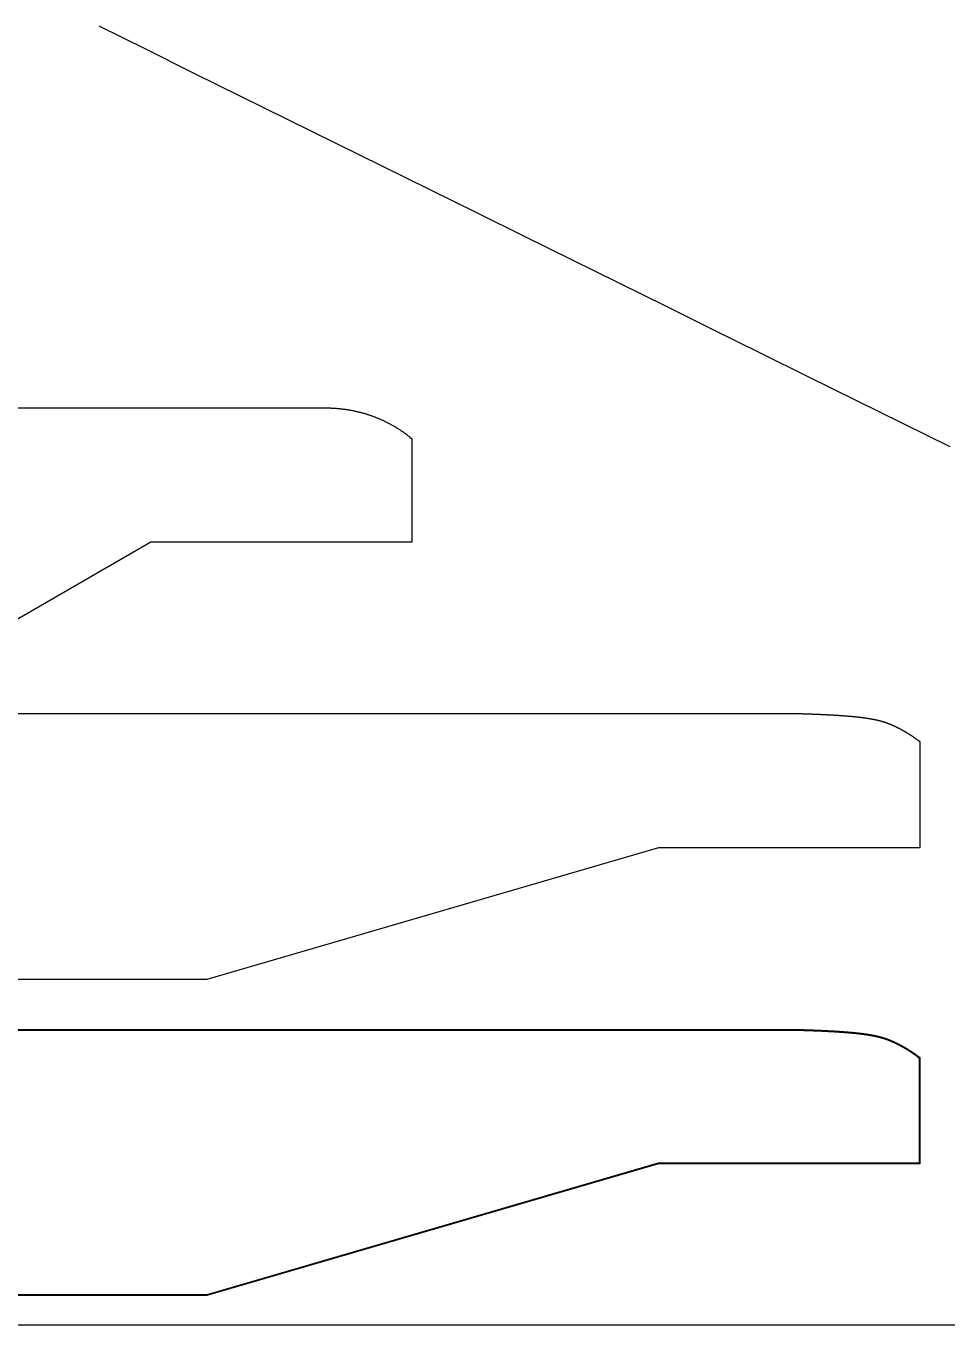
# Model space of a CAD drawing. Header units: inches. Extents: x -1514 to 1282, y -2074 to 286.
# Drawn here: x -761.77 to -754.63, y -1602.02 to -1591.96 of the extents above; entities that cross this region are included whole.
import ezdxf

# ---------------------------------------------------------------- set-up
doc = ezdxf.new("R2010")
doc.units = ezdxf.units.IN
doc.header["$LTSCALE"] = 0.1
doc.header["$MEASUREMENT"] = 0

msp = doc.modelspace()

# ---------------------------------------------------------------- linework, layer by layer
at = {"color": 7, "linetype": 'Continuous', "lineweight": 25}
for points in [[(-761.20449, -1591.95693), (-760.83807, -1592.13784), (-760.47165, -1592.31878), (-760.10525, -1592.49975), (-759.73886, -1592.68074), (-759.37248, -1592.86175), (-759.00611, -1593.04278), (-758.63976, -1593.22384), (-758.27342, -1593.40492), (-757.90708, -1593.58603), (-757.54076, -1593.76716), (-757.17445, -1593.94831), (-756.80815, -1594.12949), (-756.44187, -1594.31068), (-756.07559, -1594.49191), (-755.70933, -1594.67315), (-755.34308, -1594.85442), (-754.97683, -1595.03571), (-754.6106, -1595.21702)], [(-768.95351, -1594.91699), (-759.44194, -1594.91699), (-759.4365, -1594.91701), (-759.43101, -1594.91705), (-759.42552, -1594.91713), (-759.42003, -1594.91723), (-759.41453, -1594.91736), (-759.40904, -1594.91752), (-759.40354, -1594.91771), (-759.39805, -1594.91793), (-759.39255, -1594.91817), (-759.38706, -1594.91845), (-759.38156, -1594.91876), (-759.37607, -1594.91909), (-759.37057, -1594.91945), (-759.36508, -1594.91985), (-759.35958, -1594.92027), (-759.35409, -1594.92072), (-759.3486, -1594.92119), (-759.34311, -1594.9217), (-759.33762, -1594.92224), (-759.33214, -1594.9228), (-759.32665, -1594.92339), (-759.32117, -1594.92401), (-759.3157, -1594.92466), (-759.31022, -1594.92534), (-759.30475, -1594.92605), (-759.29928, -1594.92679), (-759.29381, -1594.92755), (-759.28835, -1594.92834), (-759.28289, -1594.92916), (-759.27744, -1594.93001), (-759.27199, -1594.93089), (-759.26655, -1594.9318), (-759.26111, -1594.93273), (-759.25567, -1594.93369), (-759.25024, -1594.93468), (-759.24482, -1594.9357), (-759.2394, -1594.93675), (-759.23399, -1594.93783), (-759.22858, -1594.93893), (-759.22318, -1594.94006), (-759.21778, -1594.94122), (-759.2124, -1594.94241), (-759.20702, -1594.94363), (-759.20164, -1594.94487), (-759.19628, -1594.94614), (-759.19092, -1594.94744), (-759.18557, -1594.94877), (-759.18022, -1594.95013), (-759.17489, -1594.95151), (-759.16956, -1594.95292), (-759.16424, -1594.95436), (-759.15894, -1594.95583), (-759.15364, -1594.95733), (-759.14835, -1594.95885), (-759.14306, -1594.9604), (-759.13779, -1594.96198), (-759.13253, -1594.96359), (-759.12728, -1594.96522), (-759.12204, -1594.96688), (-759.11681, -1594.96857), (-759.11159, -1594.97029), (-759.10638, -1594.97203), (-759.10118, -1594.97381), (-759.096, -1594.97561), (-759.09082, -1594.97743), (-759.08566, -1594.97929), (-759.0805, -1594.98118), (-759.07535, -1594.98309), (-759.07021, -1594.98503), (-759.06507, -1594.987), (-759.05995, -1594.989), (-759.05484, -1594.99103), (-759.04973, -1594.99309), (-759.04464, -1594.99517), (-759.03955, -1594.99728), (-759.03448, -1594.99942), (-759.02942, -1595.00159), (-759.02436, -1595.00378), (-759.01932, -1595.006), (-759.01429, -1595.00825), (-759.00926, -1595.01053), (-759.00425, -1595.01283), (-758.99926, -1595.01517), (-758.99427, -1595.01752), (-758.98929, -1595.01991), (-758.98433, -1595.02232), (-758.97938, -1595.02476), (-758.97444, -1595.02722), (-758.96952, -1595.02972), (-758.9646, -1595.03223), (-758.9597, -1595.03478), (-758.95482, -1595.03735), (-758.94994, -1595.03995), (-758.94508, -1595.04257), (-758.94024, -1595.04522), (-758.93541, -1595.04789), (-758.93059, -1595.05059), (-758.92579, -1595.05332), (-758.921, -1595.05607), (-758.91623, -1595.05884), (-758.91147, -1595.06165), (-758.90673, -1595.06447), (-758.902, -1595.06733), (-758.89729, -1595.0702), (-758.89259, -1595.0731), (-758.88792, -1595.07603), (-758.88325, -1595.07898), (-758.87861, -1595.08196), (-758.87398, -1595.08496), (-758.86936, -1595.08799), (-758.86477, -1595.09104), (-758.86019, -1595.09411), (-758.85563, -1595.09721), (-758.85109, -1595.10033), (-758.84656, -1595.10348), (-758.84205, -1595.10665), (-758.83757, -1595.10984), (-758.8331, -1595.11306), (-758.82865, -1595.1163), (-758.82421, -1595.11956), (-758.8198, -1595.12285), (-758.81541, -1595.12616), (-758.81103, -1595.1295), (-758.80668, -1595.13286), (-758.80235, -1595.13624), (-758.79803, -1595.13964), (-758.79374, -1595.14307), (-758.77838, -1595.15547), (-758.77838, -1595.95695), (-760.80034, -1595.95695), (-762.5671, -1596.97699)], [(-768.95312, -1597.28564), (-755.77884, -1597.28564), (-755.77594, -1597.28572), (-755.7735, -1597.2858), (-755.77106, -1597.28587), (-755.76862, -1597.28594), (-755.76619, -1597.28602), (-755.76377, -1597.28609), (-755.76136, -1597.28617), (-755.75895, -1597.28624), (-755.75654, -1597.28631), (-755.75414, -1597.28639), (-755.75175, -1597.28646), (-755.74937, -1597.28654), (-755.74699, -1597.28662), (-755.74461, -1597.28669), (-755.74224, -1597.28677), (-755.73988, -1597.28684), (-755.73753, -1597.28692), (-755.73518, -1597.287), (-755.73283, -1597.28707), (-755.73049, -1597.28715), (-755.72816, -1597.28723), (-755.72583, -1597.28731), (-755.72351, -1597.28738), (-755.7212, -1597.28746), (-755.71889, -1597.28754), (-755.71659, -1597.28762), (-755.71429, -1597.2877), (-755.712, -1597.28778), (-755.70971, -1597.28786), (-755.70744, -1597.28794), (-755.70516, -1597.28802), (-755.70289, -1597.2881), (-755.70063, -1597.28818), (-755.69838, -1597.28826), (-755.69613, -1597.28834), (-755.69388, -1597.28842), (-755.69164, -1597.2885), (-755.68941, -1597.28858), (-755.68718, -1597.28866), (-755.68496, -1597.28874), (-755.68275, -1597.28882), (-755.68054, -1597.28891), (-755.67833, -1597.28899), (-755.67613, -1597.28907), (-755.67394, -1597.28916), (-755.67175, -1597.28924), (-755.66957, -1597.28932), (-755.66739, -1597.28941), (-755.66522, -1597.28949), (-755.66306, -1597.28957), (-755.6609, -1597.28966), (-755.65875, -1597.28974), (-755.6566, -1597.28983), (-755.65446, -1597.28991), (-755.65232, -1597.29), (-755.65019, -1597.29008), (-755.64807, -1597.29017), (-755.64595, -1597.29025), (-755.64383, -1597.29034), (-755.64172, -1597.29043), (-755.63962, -1597.29051), (-755.63752, -1597.2906), (-755.63543, -1597.29069), (-755.63334, -1597.29077), (-755.63126, -1597.29086), (-755.62919, -1597.29095), (-755.62712, -1597.29104), (-755.62505, -1597.29113), (-755.62299, -1597.29121), (-755.62094, -1597.2913), (-755.61889, -1597.29139), (-755.61685, -1597.29148), (-755.61481, -1597.29157), (-755.61278, -1597.29166), (-755.61075, -1597.29175), (-755.60873, -1597.29184), (-755.60672, -1597.29193), (-755.6047, -1597.29202), (-755.6027, -1597.29211), (-755.6007, -1597.2922), (-755.59871, -1597.29229), (-755.59672, -1597.29238), (-755.59473, -1597.29248), (-755.59275, -1597.29257), (-755.59078, -1597.29266), (-755.58881, -1597.29275), (-755.58685, -1597.29285), (-755.58489, -1597.29294), (-755.58294, -1597.29303), (-755.58099, -1597.29312), (-755.57905, -1597.29322), (-755.57712, -1597.29331), (-755.57519, -1597.29341), (-755.57326, -1597.2935), (-755.57134, -1597.29359), (-755.56942, -1597.29369), (-755.56751, -1597.29378), (-755.56561, -1597.29388), (-755.56371, -1597.29397), (-755.56181, -1597.29407), (-755.55992, -1597.29417), (-755.55804, -1597.29426), (-755.55616, -1597.29436), (-755.55429, -1597.29445), (-755.55242, -1597.29455), (-755.55055, -1597.29465), (-755.5487, -1597.29475), (-755.54684, -1597.29484), (-755.54499, -1597.29494), (-755.54315, -1597.29504), (-755.54131, -1597.29514), (-755.53948, -1597.29524), (-755.53765, -1597.29533), (-755.53582, -1597.29543), (-755.53401, -1597.29553), (-755.53219, -1597.29563), (-755.53038, -1597.29573), (-755.52858, -1597.29583), (-755.52678, -1597.29593), (-755.52499, -1597.29603), (-755.5232, -1597.29613), (-755.52142, -1597.29623), (-755.51964, -1597.29633), (-755.51786, -1597.29644), (-755.51609, -1597.29654), (-755.51433, -1597.29664), (-755.51257, -1597.29674), (-755.51082, -1597.29684), (-755.50907, -1597.29695), (-755.50732, -1597.29705), (-755.50558, -1597.29715), (-755.50385, -1597.29725), (-755.50212, -1597.29736), (-755.50039, -1597.29746), (-755.49867, -1597.29756), (-755.49696, -1597.29767), (-755.49525, -1597.29777), (-755.49354, -1597.29788), (-755.49184, -1597.29798), (-755.49014, -1597.29809), (-755.48845, -1597.29819), (-755.48677, -1597.2983), (-755.48508, -1597.2984), (-755.48341, -1597.29851), (-755.48173, -1597.29862), (-755.48007, -1597.29872), (-755.4784, -1597.29883), (-755.47674, -1597.29894), (-755.47509, -1597.29904), (-755.47344, -1597.29915), (-755.4718, -1597.29926), (-755.47016, -1597.29937), (-755.46852, -1597.29947), (-755.46689, -1597.29958), (-755.46526, -1597.29969), (-755.46364, -1597.2998), (-755.46203, -1597.29991), (-755.46041, -1597.30002), (-755.45881, -1597.30013), (-755.4572, -1597.30024), (-755.4556, -1597.30035), (-755.45401, -1597.30046), (-755.45242, -1597.30057), (-755.45084, -1597.30068), (-755.44925, -1597.30079), (-755.44768, -1597.3009), (-755.44611, -1597.30101), (-755.44454, -1597.30113), (-755.44298, -1597.30124), (-755.44142, -1597.30135), (-755.43987, -1597.30146), (-755.43832, -1597.30157), (-755.43677, -1597.30169), (-755.43523, -1597.3018), (-755.4337, -1597.30191), (-755.43217, -1597.30203), (-755.43064, -1597.30214), (-755.42912, -1597.30226), (-755.4276, -1597.30237), (-755.42608, -1597.30249), (-755.42458, -1597.3026), (-755.42307, -1597.30272), (-755.42157, -1597.30283), (-755.42007, -1597.30295), (-755.41858, -1597.30306), (-755.41709, -1597.30318), (-755.41561, -1597.30329), (-755.41413, -1597.30341), (-755.41266, -1597.30353), (-755.41119, -1597.30364), (-755.40972, -1597.30376), (-755.40826, -1597.30388), (-755.4068, -1597.304), (-755.40535, -1597.30412), (-755.4039, -1597.30423), (-755.40245, -1597.30435), (-755.40101, -1597.30447), (-755.39957, -1597.30459), (-755.39814, -1597.30471), (-755.39671, -1597.30483), (-755.39529, -1597.30495), (-755.39387, -1597.30507), (-755.39245, -1597.30519), (-755.39104, -1597.30531), (-755.38963, -1597.30543), (-755.38823, -1597.30555), (-755.38683, -1597.30567), (-755.38544, -1597.30579), (-755.38404, -1597.30592), (-755.38266, -1597.30604), (-755.38127, -1597.30616), (-755.3799, -1597.30628), (-755.37852, -1597.3064), (-755.37715, -1597.30653), (-755.37578, -1597.30665), (-755.37442, -1597.30677), (-755.37306, -1597.3069), (-755.37171, -1597.30702), (-755.37036, -1597.30715), (-755.36901, -1597.30727), (-755.36767, -1597.3074), (-755.36633, -1597.30752), (-755.36499, -1597.30765), (-755.36366, -1597.30777), (-755.36233, -1597.3079), (-755.36101, -1597.30802), (-755.35969, -1597.30815), (-755.35838, -1597.30827), (-755.35707, -1597.3084), (-755.35576, -1597.30853), (-755.35445, -1597.30866), (-755.35315, -1597.30878), (-755.35186, -1597.30891), (-755.35057, -1597.30904), (-755.34928, -1597.30917), (-755.34799, -1597.3093), (-755.34671, -1597.30942), (-755.34544, -1597.30955), (-755.34416, -1597.30968), (-755.34289, -1597.30981), (-755.34163, -1597.30994), (-755.34037, -1597.31007), (-755.33911, -1597.3102), (-755.33785, -1597.31033), (-755.3366, -1597.31046), (-755.33536, -1597.31059), (-755.33411, -1597.31072), (-755.33287, -1597.31086), (-755.33164, -1597.31099), (-755.33041, -1597.31112), (-755.32918, -1597.31125), (-755.32795, -1597.31138), (-755.32673, -1597.31152), (-755.32552, -1597.31165), (-755.3243, -1597.31178), (-755.32309, -1597.31192), (-755.32189, -1597.31205), (-755.32068, -1597.31218), (-755.31948, -1597.31232), (-755.31829, -1597.31245), (-755.3171, -1597.31259), (-755.31591, -1597.31272), (-755.31472, -1597.31286), (-755.31354, -1597.31299), (-755.31236, -1597.31313), (-755.31119, -1597.31327), (-755.31002, -1597.3134), (-755.30885, -1597.31354), (-755.30769, -1597.31368), (-755.30653, -1597.31381), (-755.30537, -1597.31395), (-755.30422, -1597.31409), (-755.30307, -1597.31422), (-755.30192, -1597.31436), (-755.30078, -1597.3145), (-755.29964, -1597.31464), (-755.2985, -1597.31478), (-755.29737, -1597.31492), (-755.29624, -1597.31506), (-755.29511, -1597.3152), (-755.29399, -1597.31534), (-755.29287, -1597.31548), (-755.29175, -1597.31562), (-755.29064, -1597.31576), (-755.28953, -1597.3159), (-755.28843, -1597.31604), (-755.28732, -1597.31618), (-755.28623, -1597.31632), (-755.28513, -1597.31647), (-755.28404, -1597.31661), (-755.28295, -1597.31675), (-755.28186, -1597.31689), (-755.28078, -1597.31704), (-755.2797, -1597.31718), (-755.27862, -1597.31732), (-755.27755, -1597.31747), (-755.27648, -1597.31761), (-755.27541, -1597.31775), (-755.27435, -1597.3179), (-755.27329, -1597.31804), (-755.27223, -1597.31819), (-755.27118, -1597.31834), (-755.27013, -1597.31848), (-755.26908, -1597.31863), (-755.26804, -1597.31877), (-755.26699, -1597.31892), (-755.26596, -1597.31907), (-755.26492, -1597.31921), (-755.26389, -1597.31936), (-755.26286, -1597.31951), (-755.26183, -1597.31966), (-755.26081, -1597.3198), (-755.25979, -1597.31995), (-755.25878, -1597.3201), (-755.25776, -1597.32025), (-755.25675, -1597.3204), (-755.25574, -1597.32055), (-755.25474, -1597.3207), (-755.25374, -1597.32085), (-755.25274, -1597.321), (-755.25175, -1597.32115), (-755.25075, -1597.3213), (-755.24976, -1597.32145), (-755.24878, -1597.3216), (-755.24779, -1597.32175), (-755.24681, -1597.3219), (-755.24583, -1597.32206), (-755.24486, -1597.32221), (-755.24389, -1597.32236), (-755.24292, -1597.32251), (-755.24195, -1597.32267), (-755.24099, -1597.32282), (-755.24003, -1597.32298), (-755.23907, -1597.32313), (-755.23812, -1597.32328), (-755.23717, -1597.32344), (-755.23622, -1597.32359), (-755.23527, -1597.32375), (-755.23433, -1597.3239), (-755.23339, -1597.32406), (-755.23245, -1597.32421), (-755.23151, -1597.32437), (-755.23058, -1597.32453), (-755.22965, -1597.32468), (-755.22873, -1597.32484), (-755.2278, -1597.325), (-755.22688, -1597.32516), (-755.22596, -1597.32531), (-755.22505, -1597.32547), (-755.22414, -1597.32563), (-755.22322, -1597.32579), (-755.22232, -1597.32595), (-755.22141, -1597.32611), (-755.22051, -1597.32627), (-755.21961, -1597.32643), (-755.21871, -1597.32659), (-755.21782, -1597.32675), (-755.21693, -1597.32691), (-755.21604, -1597.32707), (-755.21515, -1597.32723), (-755.21427, -1597.32739), (-755.21339, -1597.32755), (-755.21251, -1597.32772), (-755.21163, -1597.32788), (-755.21076, -1597.32804), (-755.20989, -1597.3282), (-755.20902, -1597.32837), (-755.20815, -1597.32853), (-755.20729, -1597.32869), (-755.20643, -1597.32886), (-755.20557, -1597.32902), (-755.20472, -1597.32919), (-755.20386, -1597.32935), (-755.20301, -1597.32952), (-755.20216, -1597.32968), (-755.20132, -1597.32985), (-755.20048, -1597.33001), (-755.19963, -1597.33018), (-755.1988, -1597.33035), (-755.19796, -1597.33051), (-755.19713, -1597.33068), (-755.1963, -1597.33085), (-755.19547, -1597.33102), (-755.19464, -1597.33118), (-755.19382, -1597.33135), (-755.19299, -1597.33152), (-755.19217, -1597.33169), (-755.19136, -1597.33186), (-755.19054, -1597.33203), (-755.18973, -1597.3322), (-755.18892, -1597.33237), (-755.18811, -1597.33254), (-755.18731, -1597.33271), (-755.1865, -1597.33288), (-755.1857, -1597.33305), (-755.18491, -1597.33322), (-755.18411, -1597.33339), (-755.18332, -1597.33356), (-755.18252, -1597.33374), (-755.18173, -1597.33391), (-755.18095, -1597.33408), (-755.18016, -1597.33426), (-755.17938, -1597.33443), (-755.1786, -1597.3346), (-755.17782, -1597.33478), (-755.17704, -1597.33495), (-755.17627, -1597.33513), (-755.1755, -1597.3353), (-755.17473, -1597.33548), (-755.17396, -1597.33565), (-755.17319, -1597.33583), (-755.17243, -1597.336), (-755.17167, -1597.33618), (-755.17091, -1597.33636), (-755.17015, -1597.33653), (-755.1694, -1597.33671), (-755.16865, -1597.33689), (-755.1679, -1597.33707), (-755.16715, -1597.33724), (-755.1664, -1597.33742), (-755.16566, -1597.3376), (-755.16491, -1597.33778), (-755.16416, -1597.33796), (-755.16342, -1597.33814), (-755.16268, -1597.33832), (-755.16195, -1597.3385), (-755.16122, -1597.33868), (-755.16049, -1597.33886), (-755.15976, -1597.33904), (-755.15903, -1597.33923), (-755.15831, -1597.33941), (-755.15758, -1597.33959), (-755.15686, -1597.33977), (-755.15614, -1597.33995), (-755.15543, -1597.34014), (-755.15471, -1597.34032), (-755.154, -1597.3405), (-755.15329, -1597.34069), (-755.15258, -1597.34087), (-755.15187, -1597.34106), (-755.15117, -1597.34124), (-755.15046, -1597.34143), (-755.14976, -1597.34161), (-755.14906, -1597.3418), (-755.14836, -1597.34198), (-755.14767, -1597.34217), (-755.14697, -1597.34235), (-755.14628, -1597.34254), (-755.14559, -1597.34273), (-755.1449, -1597.34292), (-755.14421, -1597.3431), (-755.14353, -1597.34329), (-755.14284, -1597.34348), (-755.14216, -1597.34367), (-755.14148, -1597.34386), (-755.1408, -1597.34405), (-755.14013, -1597.34423), (-755.13945, -1597.34442), (-755.13878, -1597.34461), (-755.13811, -1597.3448), (-755.13744, -1597.34499), (-755.13677, -1597.34519), (-755.1361, -1597.34538), (-755.13544, -1597.34557), (-755.13477, -1597.34576), (-755.13411, -1597.34595), (-755.13345, -1597.34614), (-755.1328, -1597.34634), (-755.13214, -1597.34653), (-755.13148, -1597.34672), (-755.13083, -1597.34692), (-755.13018, -1597.34711), (-755.12953, -1597.3473), (-755.12888, -1597.3475), (-755.12823, -1597.34769), (-755.12759, -1597.34789), (-755.12694, -1597.34808), (-755.1263, -1597.34828), (-755.12566, -1597.34847), (-755.12502, -1597.34867), (-755.12375, -1597.34906), (-755.12248, -1597.34946), (-755.12122, -1597.34985), (-755.11997, -1597.35025), (-755.11872, -1597.35064), (-755.11747, -1597.35104), (-755.11623, -1597.35144), (-755.115, -1597.35184), (-755.11377, -1597.35225), (-755.11255, -1597.35265), (-755.11134, -1597.35305), (-755.11013, -1597.35346), (-755.10892, -1597.35386), (-755.10772, -1597.35427), (-755.10653, -1597.35468), (-755.10534, -1597.35509), (-755.10416, -1597.3555), (-755.10298, -1597.35591), (-755.1018, -1597.35633), (-755.10063, -1597.35674), (-755.09947, -1597.35716), (-755.09831, -1597.35757), (-755.09716, -1597.35799), (-755.09601, -1597.35841), (-755.09486, -1597.35883), (-755.09372, -1597.35925), (-755.09258, -1597.35967), (-755.09145, -1597.36009), (-755.09032, -1597.36051), (-755.0892, -1597.36094), (-755.08808, -1597.36136), (-755.08697, -1597.36179), (-755.08586, -1597.36222), (-755.08475, -1597.36265), (-755.08365, -1597.36308), (-755.08255, -1597.36351), (-755.08145, -1597.36394), (-755.08036, -1597.36437), (-755.07928, -1597.3648), (-755.07819, -1597.36524), (-755.07711, -1597.36567), (-755.07603, -1597.36611), (-755.07496, -1597.36654), (-755.07389, -1597.36698), (-755.07283, -1597.36742), (-755.07176, -1597.36786), (-755.0707, -1597.3683), (-755.06965, -1597.36874), (-755.06859, -1597.36918), (-755.06754, -1597.36963), (-755.06649, -1597.37007), (-755.06545, -1597.37052), (-755.06441, -1597.37096), (-755.06337, -1597.37141), (-755.06233, -1597.37186), (-755.0613, -1597.3723), (-755.06026, -1597.37275), (-755.05924, -1597.3732), (-755.05821, -1597.37365), (-755.05718, -1597.3741), (-755.05616, -1597.37456), (-755.05514, -1597.37501), (-755.05413, -1597.37546), (-755.0531, -1597.37592), (-755.05108, -1597.37683), (-755.04907, -1597.37774), (-755.04706, -1597.37866), (-755.04506, -1597.37957), (-755.04456, -1597.3798), (-755.04406, -1597.38004), (-755.04303, -1597.38051), (-755.04103, -1597.38144), (-755.03902, -1597.38238), (-755.03701, -1597.38332), (-755.035, -1597.38427), (-755.03299, -1597.38522), (-755.03099, -1597.38618), (-755.02899, -1597.38714), (-755.02699, -1597.3881), (-755.02499, -1597.38907), (-755.02299, -1597.39005), (-755.021, -1597.39103), (-755.01901, -1597.39201), (-755.01702, -1597.393), (-755.01503, -1597.39399), (-755.01304, -1597.39499), (-755.01106, -1597.39599), (-755.00908, -1597.39699), (-755.0071, -1597.398), (-755.00512, -1597.39902), (-755.00314, -1597.40004), (-755.00117, -1597.40106), (-754.9992, -1597.40209), (-754.99723, -1597.40312), (-754.99526, -1597.40415), (-754.9933, -1597.40519), (-754.99133, -1597.40624), (-754.98937, -1597.40729), (-754.98741, -1597.40834), (-754.98546, -1597.4094), (-754.9835, -1597.41046), (-754.98155, -1597.41153), (-754.9796, -1597.4126), (-754.97765, -1597.41367), (-754.97571, -1597.41475), (-754.97377, -1597.41583), (-754.97183, -1597.41692), (-754.96989, -1597.41801), (-754.96795, -1597.41911), (-754.96602, -1597.42021), (-754.96409, -1597.42131), (-754.96216, -1597.42242), (-754.96023, -1597.42353), (-754.95831, -1597.42465), (-754.95638, -1597.42577), (-754.95447, -1597.4269), (-754.95255, -1597.42803), (-754.95063, -1597.42916), (-754.94872, -1597.4303), (-754.94681, -1597.43144), (-754.94491, -1597.43259), (-754.943, -1597.43374), (-754.9411, -1597.43489), (-754.9392, -1597.43605), (-754.9373, -1597.43721), (-754.93541, -1597.43838), (-754.93352, -1597.43955), (-754.93163, -1597.44072), (-754.92974, -1597.4419), (-754.92786, -1597.44308), (-754.92597, -1597.44427), (-754.9241, -1597.44546), (-754.92222, -1597.44666), (-754.92035, -1597.44786), (-754.91847, -1597.44906), (-754.91661, -1597.45027), (-754.91474, -1597.45148), (-754.91288, -1597.45269), (-754.91102, -1597.45391), (-754.90916, -1597.45514), (-754.9073, -1597.45636), (-754.90545, -1597.45759), (-754.9036, -1597.45883), (-754.90176, -1597.46007), (-754.89991, -1597.46131), (-754.89807, -1597.46256), (-754.89623, -1597.46381), (-754.8944, -1597.46507), (-754.89257, -1597.46632), (-754.89074, -1597.46759), (-754.88891, -1597.46885), (-754.88709, -1597.47012), (-754.88527, -1597.4714), (-754.88345, -1597.47268), (-754.88163, -1597.47396), (-754.87982, -1597.47525), (-754.87801, -1597.47654), (-754.8762, -1597.47783), (-754.8744, -1597.47913), (-754.8726, -1597.48043), (-754.8708, -1597.48174), (-754.86901, -1597.48305), (-754.86722, -1597.48436), (-754.86543, -1597.48568), (-754.86364, -1597.487), (-754.86186, -1597.48832), (-754.86008, -1597.48965), (-754.85831, -1597.49098), (-754.85653, -1597.49232), (-754.8429, -1597.50264), (-754.8429, -1598.32564), (-756.86862, -1598.32564), (-760.36736, -1599.34564), (-765.80928, -1599.34564)], [(-768.95271, -1599.73432), (-755.77884, -1599.73432), (-755.77594, -1599.73441), (-755.7735, -1599.73448), (-755.77106, -1599.73455), (-755.76862, -1599.73463), (-755.76619, -1599.7347), (-755.76377, -1599.73477), (-755.76136, -1599.73485), (-755.75895, -1599.73492), (-755.75654, -1599.735), (-755.75414, -1599.73507), (-755.75175, -1599.73515), (-755.74937, -1599.73522), (-755.74699, -1599.7353), (-755.74461, -1599.73537), (-755.74224, -1599.73545), (-755.73988, -1599.73553), (-755.73753, -1599.7356), (-755.73518, -1599.73568), (-755.73283, -1599.73576), (-755.73049, -1599.73583), (-755.72816, -1599.73591), (-755.72583, -1599.73599), (-755.72351, -1599.73607), (-755.7212, -1599.73614), (-755.71889, -1599.73622), (-755.71659, -1599.7363), (-755.71429, -1599.73638), (-755.712, -1599.73646), (-755.70971, -1599.73654), (-755.70744, -1599.73662), (-755.70516, -1599.7367), (-755.70289, -1599.73678), (-755.70063, -1599.73686), (-755.69838, -1599.73694), (-755.69613, -1599.73702), (-755.69388, -1599.7371), (-755.69164, -1599.73718), (-755.68941, -1599.73726), (-755.68718, -1599.73734), (-755.68496, -1599.73743), (-755.68275, -1599.73751), (-755.68054, -1599.73759), (-755.67833, -1599.73767), (-755.67613, -1599.73776), (-755.67394, -1599.73784), (-755.67175, -1599.73792), (-755.66957, -1599.738), (-755.66739, -1599.73809), (-755.66522, -1599.73817), (-755.66306, -1599.73826), (-755.6609, -1599.73834), (-755.65875, -1599.73842), (-755.6566, -1599.73851), (-755.65446, -1599.73859), (-755.65232, -1599.73868), (-755.65019, -1599.73877), (-755.64807, -1599.73885), (-755.64595, -1599.73894), (-755.64383, -1599.73902), (-755.64172, -1599.73911), (-755.63962, -1599.7392), (-755.63752, -1599.73928), (-755.63543, -1599.73937), (-755.63334, -1599.73946), (-755.63126, -1599.73954), (-755.62919, -1599.73963), (-755.62712, -1599.73972), (-755.62505, -1599.73981), (-755.62299, -1599.7399), (-755.62094, -1599.73999), (-755.61889, -1599.74007), (-755.61685, -1599.74016), (-755.61481, -1599.74025), (-755.61278, -1599.74034), (-755.61075, -1599.74043), (-755.60873, -1599.74052), (-755.60672, -1599.74061), (-755.6047, -1599.7407), (-755.6027, -1599.74079), (-755.6007, -1599.74088), (-755.59871, -1599.74098), (-755.59672, -1599.74107), (-755.59473, -1599.74116), (-755.59275, -1599.74125), (-755.59078, -1599.74134), (-755.58881, -1599.74144), (-755.58685, -1599.74153), (-755.58489, -1599.74162), (-755.58294, -1599.74171), (-755.58099, -1599.74181), (-755.57905, -1599.7419), (-755.57712, -1599.74199), (-755.57519, -1599.74209), (-755.57326, -1599.74218), (-755.57134, -1599.74228), (-755.56942, -1599.74237), (-755.56751, -1599.74247), (-755.56561, -1599.74256), (-755.56371, -1599.74266), (-755.56181, -1599.74275), (-755.55992, -1599.74285), (-755.55804, -1599.74294), (-755.55616, -1599.74304), (-755.55429, -1599.74314), (-755.55242, -1599.74323), (-755.55055, -1599.74333), (-755.5487, -1599.74343), (-755.54684, -1599.74353), (-755.54499, -1599.74362), (-755.54315, -1599.74372), (-755.54131, -1599.74382), (-755.53948, -1599.74392), (-755.53765, -1599.74402), (-755.53582, -1599.74412), (-755.53401, -1599.74422), (-755.53219, -1599.74431), (-755.53038, -1599.74441), (-755.52858, -1599.74451), (-755.52678, -1599.74461), (-755.52499, -1599.74471), (-755.5232, -1599.74482), (-755.52142, -1599.74492), (-755.51964, -1599.74502), (-755.51786, -1599.74512), (-755.51609, -1599.74522), (-755.51433, -1599.74532), (-755.51257, -1599.74542), (-755.51082, -1599.74553), (-755.50907, -1599.74563), (-755.50732, -1599.74573), (-755.50558, -1599.74583), (-755.50385, -1599.74594), (-755.50212, -1599.74604), (-755.50039, -1599.74614), (-755.49867, -1599.74625), (-755.49696, -1599.74635), (-755.49525, -1599.74646), (-755.49354, -1599.74656), (-755.49184, -1599.74667), (-755.49014, -1599.74677), (-755.48845, -1599.74688), (-755.48677, -1599.74698), (-755.48508, -1599.74709), (-755.48341, -1599.74719), (-755.48173, -1599.7473), (-755.48007, -1599.74741), (-755.4784, -1599.74751), (-755.47674, -1599.74762), (-755.47509, -1599.74773), (-755.47344, -1599.74783), (-755.4718, -1599.74794), (-755.47016, -1599.74805), (-755.46852, -1599.74816), (-755.46689, -1599.74827), (-755.46526, -1599.74837), (-755.46364, -1599.74848), (-755.46203, -1599.74859), (-755.46041, -1599.7487), (-755.45881, -1599.74881), (-755.4572, -1599.74892), (-755.4556, -1599.74903), (-755.45401, -1599.74914), (-755.45242, -1599.74925), (-755.45084, -1599.74936), (-755.44925, -1599.74947), (-755.44768, -1599.74959), (-755.44611, -1599.7497), (-755.44454, -1599.74981), (-755.44298, -1599.74992), (-755.44142, -1599.75003), (-755.43987, -1599.75014), (-755.43832, -1599.75026), (-755.43677, -1599.75037), (-755.43523, -1599.75048), (-755.4337, -1599.7506), (-755.43217, -1599.75071), (-755.43064, -1599.75082), (-755.42912, -1599.75094), (-755.4276, -1599.75105), (-755.42608, -1599.75117), (-755.42458, -1599.75128), (-755.42307, -1599.7514), (-755.42157, -1599.75151), (-755.42007, -1599.75163), (-755.41858, -1599.75174), (-755.41709, -1599.75186), (-755.41561, -1599.75198), (-755.41413, -1599.75209), (-755.41266, -1599.75221), (-755.41119, -1599.75233), (-755.40972, -1599.75244), (-755.40826, -1599.75256), (-755.4068, -1599.75268), (-755.40535, -1599.7528), (-755.4039, -1599.75292), (-755.40245, -1599.75304), (-755.40101, -1599.75315), (-755.39957, -1599.75327), (-755.39814, -1599.75339), (-755.39671, -1599.75351), (-755.39529, -1599.75363), (-755.39387, -1599.75375), (-755.39245, -1599.75387), (-755.39104, -1599.75399), (-755.38963, -1599.75411), (-755.38823, -1599.75423), (-755.38683, -1599.75435), (-755.38544, -1599.75448), (-755.38404, -1599.7546), (-755.38266, -1599.75472), (-755.38127, -1599.75484), (-755.3799, -1599.75496), (-755.37852, -1599.75509), (-755.37715, -1599.75521), (-755.37578, -1599.75533), (-755.37442, -1599.75546), (-755.37306, -1599.75558), (-755.37171, -1599.7557), (-755.37036, -1599.75583), (-755.36901, -1599.75595), (-755.36767, -1599.75608), (-755.36633, -1599.7562), (-755.36499, -1599.75633), (-755.36366, -1599.75645), (-755.36233, -1599.75658), (-755.36101, -1599.75671), (-755.35969, -1599.75683), (-755.35838, -1599.75696), (-755.35707, -1599.75708), (-755.35576, -1599.75721), (-755.35445, -1599.75734), (-755.35315, -1599.75747), (-755.35186, -1599.75759), (-755.35057, -1599.75772), (-755.34928, -1599.75785), (-755.34799, -1599.75798), (-755.34671, -1599.75811), (-755.34544, -1599.75824), (-755.34416, -1599.75836), (-755.34289, -1599.75849), (-755.34163, -1599.75862), (-755.34037, -1599.75875), (-755.33911, -1599.75888), (-755.33785, -1599.75901), (-755.3366, -1599.75915), (-755.33536, -1599.75928), (-755.33411, -1599.75941), (-755.33287, -1599.75954), (-755.33164, -1599.75967), (-755.33041, -1599.7598), (-755.32918, -1599.75993), (-755.32795, -1599.76007), (-755.32673, -1599.7602), (-755.32552, -1599.76033), (-755.3243, -1599.76047), (-755.32309, -1599.7606), (-755.32189, -1599.76073), (-755.32068, -1599.76087), (-755.31948, -1599.761), (-755.31829, -1599.76114), (-755.3171, -1599.76127), (-755.31591, -1599.76141), (-755.31472, -1599.76154), (-755.31354, -1599.76168), (-755.31236, -1599.76181), (-755.31119, -1599.76195), (-755.31002, -1599.76208), (-755.30885, -1599.76222), (-755.30769, -1599.76236), (-755.30653, -1599.76249), (-755.30537, -1599.76263), (-755.30422, -1599.76277), (-755.30307, -1599.76291), (-755.30192, -1599.76305), (-755.30078, -1599.76318), (-755.29964, -1599.76332), (-755.2985, -1599.76346), (-755.29737, -1599.7636), (-755.29624, -1599.76374), (-755.29511, -1599.76388), (-755.29399, -1599.76402), (-755.29287, -1599.76416), (-755.29175, -1599.7643), (-755.29064, -1599.76444), (-755.28953, -1599.76458), (-755.28843, -1599.76472), (-755.28732, -1599.76486), (-755.28623, -1599.76501), (-755.28513, -1599.76515), (-755.28404, -1599.76529), (-755.28295, -1599.76543), (-755.28186, -1599.76558), (-755.28078, -1599.76572), (-755.2797, -1599.76586), (-755.27862, -1599.76601), (-755.27755, -1599.76615), (-755.27648, -1599.76629), (-755.27541, -1599.76644), (-755.27435, -1599.76658), (-755.27329, -1599.76673), (-755.27223, -1599.76687), (-755.27118, -1599.76702), (-755.27013, -1599.76716), (-755.26908, -1599.76731), (-755.26804, -1599.76746), (-755.26699, -1599.7676), (-755.26596, -1599.76775), (-755.26492, -1599.7679), (-755.26389, -1599.76804), (-755.26286, -1599.76819), (-755.26183, -1599.76834), (-755.26081, -1599.76849), (-755.25979, -1599.76863), (-755.25878, -1599.76878), (-755.25776, -1599.76893), (-755.25675, -1599.76908), (-755.25574, -1599.76923), (-755.25474, -1599.76938), (-755.25374, -1599.76953), (-755.25274, -1599.76968), (-755.25175, -1599.76983), (-755.25075, -1599.76998), (-755.24976, -1599.77013), (-755.24878, -1599.77028), (-755.24779, -1599.77044), (-755.24681, -1599.77059), (-755.24583, -1599.77074), (-755.24486, -1599.77089), (-755.24389, -1599.77104), (-755.24292, -1599.7712), (-755.24195, -1599.77135), (-755.24099, -1599.7715), (-755.24003, -1599.77166), (-755.23907, -1599.77181), (-755.23812, -1599.77197), (-755.23717, -1599.77212), (-755.23622, -1599.77228), (-755.23527, -1599.77243), (-755.23433, -1599.77259), (-755.23339, -1599.77274), (-755.23245, -1599.7729), (-755.23151, -1599.77305), (-755.23058, -1599.77321), (-755.22965, -1599.77337), (-755.22873, -1599.77352), (-755.2278, -1599.77368), (-755.22688, -1599.77384), (-755.22596, -1599.774), (-755.22505, -1599.77415), (-755.22414, -1599.77431), (-755.22322, -1599.77447), (-755.22232, -1599.77463), (-755.22141, -1599.77479), (-755.22051, -1599.77495), (-755.21961, -1599.77511), (-755.21871, -1599.77527), (-755.21782, -1599.77543), (-755.21693, -1599.77559), (-755.21604, -1599.77575), (-755.21515, -1599.77591), (-755.21427, -1599.77607), (-755.21339, -1599.77624), (-755.21251, -1599.7764), (-755.21163, -1599.77656), (-755.21076, -1599.77672), (-755.20989, -1599.77689), (-755.20902, -1599.77705), (-755.20815, -1599.77721), (-755.20729, -1599.77738), (-755.20643, -1599.77754), (-755.20557, -1599.7777), (-755.20472, -1599.77787), (-755.20386, -1599.77803), (-755.20301, -1599.7782), (-755.20216, -1599.77836), (-755.20132, -1599.77853), (-755.20048, -1599.7787), (-755.19963, -1599.77886), (-755.1988, -1599.77903), (-755.19796, -1599.7792), (-755.19713, -1599.77936), (-755.1963, -1599.77953), (-755.19547, -1599.7797), (-755.19464, -1599.77987), (-755.19382, -1599.78003), (-755.19299, -1599.7802), (-755.19217, -1599.78037), (-755.19136, -1599.78054), (-755.19054, -1599.78071), (-755.18973, -1599.78088), (-755.18892, -1599.78105), (-755.18811, -1599.78122), (-755.18731, -1599.78139), (-755.1865, -1599.78156), (-755.1857, -1599.78173), (-755.18491, -1599.7819), (-755.18411, -1599.78208), (-755.18332, -1599.78225), (-755.18252, -1599.78242), (-755.18173, -1599.78259), (-755.18095, -1599.78277), (-755.18016, -1599.78294), (-755.17938, -1599.78311), (-755.1786, -1599.78329), (-755.17782, -1599.78346), (-755.17704, -1599.78363), (-755.17627, -1599.78381), (-755.1755, -1599.78398), (-755.17473, -1599.78416), (-755.17396, -1599.78433), (-755.17319, -1599.78451), (-755.17243, -1599.78469), (-755.17167, -1599.78486), (-755.17091, -1599.78504), (-755.17015, -1599.78522), (-755.1694, -1599.78539), (-755.16865, -1599.78557), (-755.1679, -1599.78575), (-755.16715, -1599.78593), (-755.1664, -1599.78611), (-755.16566, -1599.78628), (-755.16491, -1599.78646), (-755.16416, -1599.78665), (-755.16342, -1599.78683), (-755.16268, -1599.78701), (-755.16195, -1599.78719), (-755.16122, -1599.78737), (-755.16049, -1599.78755), (-755.15976, -1599.78773), (-755.15903, -1599.78791), (-755.15831, -1599.78809), (-755.15758, -1599.78827), (-755.15686, -1599.78845), (-755.15614, -1599.78864), (-755.15543, -1599.78882), (-755.15471, -1599.789), (-755.154, -1599.78919), (-755.15329, -1599.78937), (-755.15258, -1599.78955), (-755.15187, -1599.78974), (-755.15117, -1599.78992), (-755.15046, -1599.79011), (-755.14976, -1599.79029), (-755.14906, -1599.79048), (-755.14836, -1599.79066), (-755.14767, -1599.79085), (-755.14697, -1599.79104), (-755.14628, -1599.79122), (-755.14559, -1599.79141), (-755.1449, -1599.7916), (-755.14421, -1599.79179), (-755.14353, -1599.79197), (-755.14284, -1599.79216), (-755.14216, -1599.79235), (-755.14148, -1599.79254), (-755.1408, -1599.79273), (-755.14013, -1599.79292), (-755.13945, -1599.79311), (-755.13878, -1599.7933), (-755.13811, -1599.79349), (-755.13744, -1599.79368), (-755.13677, -1599.79387), (-755.1361, -1599.79406), (-755.13544, -1599.79425), (-755.13477, -1599.79444), (-755.13411, -1599.79463), (-755.13345, -1599.79483), (-755.1328, -1599.79502), (-755.13214, -1599.79521), (-755.13148, -1599.7954), (-755.13083, -1599.7956), (-755.13018, -1599.79579), (-755.12953, -1599.79599), (-755.12888, -1599.79618), (-755.12823, -1599.79637), (-755.12759, -1599.79657), (-755.12694, -1599.79676), (-755.1263, -1599.79696), (-755.12566, -1599.79716), (-755.12502, -1599.79735), (-755.12375, -1599.79774), (-755.12248, -1599.79814), (-755.12122, -1599.79853), (-755.11997, -1599.79893), (-755.11872, -1599.79933), (-755.11747, -1599.79973), (-755.11623, -1599.80013), (-755.115, -1599.80053), (-755.11377, -1599.80093), (-755.11255, -1599.80133), (-755.11134, -1599.80174), (-755.11013, -1599.80214), (-755.10892, -1599.80255), (-755.10772, -1599.80295), (-755.10653, -1599.80336), (-755.10534, -1599.80377), (-755.10416, -1599.80418), (-755.10298, -1599.8046), (-755.1018, -1599.80501), (-755.10063, -1599.80542), (-755.09947, -1599.80584), (-755.09831, -1599.80625), (-755.09716, -1599.80667), (-755.09601, -1599.80709), (-755.09486, -1599.80751), (-755.09372, -1599.80793), (-755.09258, -1599.80835), (-755.09145, -1599.80877), (-755.09032, -1599.8092), (-755.0892, -1599.80962), (-755.08808, -1599.81005), (-755.08697, -1599.81047), (-755.08586, -1599.8109), (-755.08475, -1599.81133), (-755.08365, -1599.81176), (-755.08255, -1599.81219), (-755.08145, -1599.81262), (-755.08036, -1599.81305), (-755.07928, -1599.81349), (-755.07819, -1599.81392), (-755.07711, -1599.81435), (-755.07603, -1599.81479), (-755.07496, -1599.81523), (-755.07389, -1599.81567), (-755.07283, -1599.8161), (-755.07176, -1599.81654), (-755.0707, -1599.81698), (-755.06965, -1599.81743), (-755.06859, -1599.81787), (-755.06754, -1599.81831), (-755.06649, -1599.81875), (-755.06545, -1599.8192), (-755.06441, -1599.81964), (-755.06337, -1599.82009), (-755.06233, -1599.82054), (-755.0613, -1599.82099), (-755.06026, -1599.82144), (-755.05924, -1599.82188), (-755.05821, -1599.82234), (-755.05718, -1599.82279), (-755.05616, -1599.82324), (-755.05514, -1599.82369), (-755.05413, -1599.82414), (-755.0531, -1599.8246), (-755.05108, -1599.82551), (-755.04907, -1599.82642), (-755.04706, -1599.82734), (-755.04506, -1599.82825), (-755.04456, -1599.82849), (-755.04406, -1599.82872), (-755.04303, -1599.82919), (-755.04103, -1599.83012), (-755.03902, -1599.83106), (-755.03701, -1599.832), (-755.035, -1599.83295), (-755.03299, -1599.8339), (-755.03099, -1599.83486), (-755.02899, -1599.83582), (-755.02699, -1599.83679), (-755.02499, -1599.83776), (-755.02299, -1599.83873), (-755.021, -1599.83971), (-755.01901, -1599.84069), (-755.01702, -1599.84168), (-755.01503, -1599.84267), (-755.01304, -1599.84367), (-755.01106, -1599.84467), (-755.00908, -1599.84568), (-755.0071, -1599.84669), (-755.00512, -1599.8477), (-755.00314, -1599.84872), (-755.00117, -1599.84974), (-754.9992, -1599.85077), (-754.99723, -1599.8518), (-754.99526, -1599.85284), (-754.9933, -1599.85388), (-754.99133, -1599.85492), (-754.98937, -1599.85597), (-754.98741, -1599.85702), (-754.98546, -1599.85808), (-754.9835, -1599.85914), (-754.98155, -1599.86021), (-754.9796, -1599.86128), (-754.97765, -1599.86235), (-754.97571, -1599.86343), (-754.97377, -1599.86452), (-754.97183, -1599.8656), (-754.96989, -1599.8667), (-754.96795, -1599.86779), (-754.96602, -1599.86889), (-754.96409, -1599.87), (-754.96216, -1599.8711), (-754.96023, -1599.87222), (-754.95831, -1599.87333), (-754.95638, -1599.87445), (-754.95447, -1599.87558), (-754.95255, -1599.87671), (-754.95063, -1599.87784), (-754.94872, -1599.87898), (-754.94681, -1599.88012), (-754.94491, -1599.88127), (-754.943, -1599.88242), (-754.9411, -1599.88357), (-754.9392, -1599.88473), (-754.9373, -1599.88589), (-754.93541, -1599.88706), (-754.93352, -1599.88823), (-754.93163, -1599.88941), (-754.92974, -1599.89058), (-754.92786, -1599.89177), (-754.92597, -1599.89295), (-754.9241, -1599.89414), (-754.92222, -1599.89534), (-754.92035, -1599.89654), (-754.91847, -1599.89774), (-754.91661, -1599.89895), (-754.91474, -1599.90016), (-754.91288, -1599.90138), (-754.91102, -1599.9026), (-754.90916, -1599.90382), (-754.9073, -1599.90505), (-754.90545, -1599.90628), (-754.9036, -1599.90751), (-754.90176, -1599.90875), (-754.89991, -1599.90999), (-754.89807, -1599.91124), (-754.89623, -1599.91249), (-754.8944, -1599.91375), (-754.89257, -1599.91501), (-754.89074, -1599.91627), (-754.88891, -1599.91754), (-754.88709, -1599.91881), (-754.88527, -1599.92008), (-754.88345, -1599.92136), (-754.88163, -1599.92264), (-754.87982, -1599.92393), (-754.87801, -1599.92522), (-754.8762, -1599.92651), (-754.8744, -1599.92781), (-754.8726, -1599.92911), (-754.8708, -1599.93042), (-754.86901, -1599.93173), (-754.86722, -1599.93304), (-754.86543, -1599.93436), (-754.86364, -1599.93568), (-754.86186, -1599.937), (-754.86008, -1599.93833), (-754.85831, -1599.93967), (-754.85653, -1599.941), (-754.8429, -1599.95132), (-754.8429, -1600.77432), (-756.86862, -1600.77432), (-760.36736, -1601.79432), (-765.80928, -1601.79432)], [(-768.95271, -1599.73932), (-755.77891, -1599.73932), (-755.77609, -1599.7394), (-755.77365, -1599.73948), (-755.77121, -1599.73955), (-755.76877, -1599.73962), (-755.76635, -1599.7397), (-755.76392, -1599.73977), (-755.76151, -1599.73985), (-755.7591, -1599.73992), (-755.7567, -1599.73999), (-755.7543, -1599.74007), (-755.75191, -1599.74014), (-755.74952, -1599.74022), (-755.74714, -1599.7403), (-755.74477, -1599.74037), (-755.7424, -1599.74045), (-755.74004, -1599.74052), (-755.73769, -1599.7406), (-755.73534, -1599.74068), (-755.733, -1599.74075), (-755.73066, -1599.74083), (-755.72833, -1599.74091), (-755.726, -1599.74099), (-755.72368, -1599.74106), (-755.72137, -1599.74114), (-755.71906, -1599.74122), (-755.71676, -1599.7413), (-755.71446, -1599.74138), (-755.71217, -1599.74146), (-755.70989, -1599.74154), (-755.70761, -1599.74162), (-755.70534, -1599.74169), (-755.70307, -1599.74177), (-755.70081, -1599.74185), (-755.69855, -1599.74194), (-755.69631, -1599.74202), (-755.69406, -1599.7421), (-755.69182, -1599.74218), (-755.68959, -1599.74226), (-755.68737, -1599.74234), (-755.68515, -1599.74242), (-755.68293, -1599.7425), (-755.68072, -1599.74259), (-755.67852, -1599.74267), (-755.67632, -1599.74275), (-755.67413, -1599.74283), (-755.67194, -1599.74292), (-755.66976, -1599.743), (-755.66759, -1599.74308), (-755.66542, -1599.74317), (-755.66325, -1599.74325), (-755.6611, -1599.74334), (-755.65894, -1599.74342), (-755.6568, -1599.74351), (-755.65466, -1599.74359), (-755.65252, -1599.74368), (-755.65039, -1599.74376), (-755.64827, -1599.74385), (-755.64615, -1599.74393), (-755.64403, -1599.74402), (-755.64193, -1599.7441), (-755.63983, -1599.74419), (-755.63773, -1599.74428), (-755.63564, -1599.74437), (-755.63355, -1599.74445), (-755.63147, -1599.74454), (-755.6294, -1599.74463), (-755.62733, -1599.74472), (-755.62527, -1599.7448), (-755.62321, -1599.74489), (-755.62115, -1599.74498), (-755.61911, -1599.74507), (-755.61707, -1599.74516), (-755.61503, -1599.74525), (-755.613, -1599.74534), (-755.61097, -1599.74543), (-755.60895, -1599.74552), (-755.60694, -1599.74561), (-755.60493, -1599.7457), (-755.60293, -1599.74579), (-755.60093, -1599.74588), (-755.59893, -1599.74597), (-755.59695, -1599.74606), (-755.59496, -1599.74615), (-755.59299, -1599.74625), (-755.59101, -1599.74634), (-755.58905, -1599.74643), (-755.58709, -1599.74652), (-755.58513, -1599.74662), (-755.58318, -1599.74671), (-755.58123, -1599.7468), (-755.57929, -1599.74689), (-755.57736, -1599.74699), (-755.57543, -1599.74708), (-755.5735, -1599.74718), (-755.57159, -1599.74727), (-755.56967, -1599.74737), (-755.56776, -1599.74746), (-755.56586, -1599.74756), (-755.56396, -1599.74765), (-755.56207, -1599.74775), (-755.56018, -1599.74784), (-755.5583, -1599.74794), (-755.55642, -1599.74803), (-755.55454, -1599.74813), (-755.55268, -1599.74823), (-755.55081, -1599.74832), (-755.54896, -1599.74842), (-755.5471, -1599.74852), (-755.54526, -1599.74862), (-755.54341, -1599.74871), (-755.54158, -1599.74881), (-755.53974, -1599.74891), (-755.53792, -1599.74901), (-755.5361, -1599.74911), (-755.53428, -1599.74921), (-755.53247, -1599.74931), (-755.53066, -1599.74941), (-755.52886, -1599.74951), (-755.52706, -1599.74961), (-755.52527, -1599.74971), (-755.52348, -1599.74981), (-755.5217, -1599.74991), (-755.51992, -1599.75001), (-755.51815, -1599.75011), (-755.51638, -1599.75021), (-755.51462, -1599.75031), (-755.51286, -1599.75041), (-755.51111, -1599.75052), (-755.50936, -1599.75062), (-755.50762, -1599.75072), (-755.50588, -1599.75082), (-755.50415, -1599.75093), (-755.50242, -1599.75103), (-755.50069, -1599.75113), (-755.49897, -1599.75124), (-755.49726, -1599.75134), (-755.49555, -1599.75145), (-755.49385, -1599.75155), (-755.49215, -1599.75166), (-755.49045, -1599.75176), (-755.48876, -1599.75187), (-755.48708, -1599.75197), (-755.4854, -1599.75208), (-755.48372, -1599.75218), (-755.48205, -1599.75229), (-755.48038, -1599.7524), (-755.47872, -1599.7525), (-755.47706, -1599.75261), (-755.47541, -1599.75272), (-755.47377, -1599.75282), (-755.47212, -1599.75293), (-755.47048, -1599.75304), (-755.46885, -1599.75315), (-755.46722, -1599.75325), (-755.4656, -1599.75336), (-755.46398, -1599.75347), (-755.46236, -1599.75358), (-755.46075, -1599.75369), (-755.45915, -1599.7538), (-755.45754, -1599.75391), (-755.45595, -1599.75402), (-755.45435, -1599.75413), (-755.45277, -1599.75424), (-755.45118, -1599.75435), (-755.44961, -1599.75446), (-755.44803, -1599.75457), (-755.44646, -1599.75468), (-755.4449, -1599.7548), (-755.44334, -1599.75491), (-755.44178, -1599.75502), (-755.44023, -1599.75513), (-755.43868, -1599.75524), (-755.43714, -1599.75536), (-755.4356, -1599.75547), (-755.43407, -1599.75558), (-755.43254, -1599.7557), (-755.43101, -1599.75581), (-755.42949, -1599.75592), (-755.42797, -1599.75604), (-755.42646, -1599.75615), (-755.42495, -1599.75627), (-755.42345, -1599.75638), (-755.42195, -1599.7565), (-755.42046, -1599.75661), (-755.41897, -1599.75673), (-755.41748, -1599.75685), (-755.416, -1599.75696), (-755.41452, -1599.75708), (-755.41305, -1599.75719), (-755.41158, -1599.75731), (-755.41012, -1599.75743), (-755.40866, -1599.75755), (-755.4072, -1599.75766), (-755.40575, -1599.75778), (-755.4043, -1599.7579), (-755.40286, -1599.75802), (-755.40142, -1599.75814), (-755.39999, -1599.75826), (-755.39856, -1599.75837), (-755.39713, -1599.75849), (-755.39571, -1599.75861), (-755.39429, -1599.75873), (-755.39288, -1599.75885), (-755.39147, -1599.75897), (-755.39006, -1599.75909), (-755.38866, -1599.75922), (-755.38726, -1599.75934), (-755.38587, -1599.75946), (-755.38448, -1599.75958), (-755.3831, -1599.7597), (-755.38172, -1599.75982), (-755.38034, -1599.75995), (-755.37897, -1599.76007), (-755.3776, -1599.76019), (-755.37623, -1599.76031), (-755.37487, -1599.76044), (-755.37352, -1599.76056), (-755.37216, -1599.76068), (-755.37081, -1599.76081), (-755.36947, -1599.76093), (-755.36813, -1599.76106), (-755.36679, -1599.76118), (-755.36546, -1599.76131), (-755.36413, -1599.76143), (-755.36281, -1599.76156), (-755.36149, -1599.76168), (-755.36017, -1599.76181), (-755.35886, -1599.76193), (-755.35755, -1599.76206), (-755.35624, -1599.76219), (-755.35494, -1599.76231), (-755.35364, -1599.76244), (-755.35235, -1599.76257), (-755.35106, -1599.7627), (-755.34977, -1599.76283), (-755.34849, -1599.76295), (-755.34721, -1599.76308), (-755.34594, -1599.76321), (-755.34467, -1599.76334), (-755.3434, -1599.76347), (-755.34214, -1599.7636), (-755.34088, -1599.76373), (-755.33962, -1599.76386), (-755.33837, -1599.76399), (-755.33712, -1599.76412), (-755.33588, -1599.76425), (-755.33464, -1599.76438), (-755.3334, -1599.76451), (-755.33217, -1599.76464), (-755.33094, -1599.76477), (-755.32971, -1599.76491), (-755.32849, -1599.76504), (-755.32727, -1599.76517), (-755.32606, -1599.7653), (-755.32485, -1599.76544), (-755.32364, -1599.76557), (-755.32244, -1599.7657), (-755.32124, -1599.76584), (-755.32004, -1599.76597), (-755.31885, -1599.7661), (-755.31766, -1599.76624), (-755.31647, -1599.76637), (-755.31529, -1599.76651), (-755.31411, -1599.76664), (-755.31294, -1599.76678), (-755.31176, -1599.76691), (-755.3106, -1599.76705), (-755.30943, -1599.76719), (-755.30827, -1599.76732), (-755.30711, -1599.76746), (-755.30596, -1599.7676), (-755.30481, -1599.76773), (-755.30366, -1599.76787), (-755.30252, -1599.76801), (-755.30138, -1599.76815), (-755.30024, -1599.76829), (-755.29911, -1599.76842), (-755.29798, -1599.76856), (-755.29685, -1599.7687), (-755.29573, -1599.76884), (-755.29461, -1599.76898), (-755.29349, -1599.76912), (-755.29238, -1599.76926), (-755.29127, -1599.7694), (-755.29016, -1599.76954), (-755.28906, -1599.76968), (-755.28796, -1599.76982), (-755.28686, -1599.76996), (-755.28577, -1599.77011), (-755.28468, -1599.77025), (-755.2836, -1599.77039), (-755.28251, -1599.77053), (-755.28143, -1599.77068), (-755.28036, -1599.77082), (-755.27928, -1599.77096), (-755.27821, -1599.7711), (-755.27715, -1599.77125), (-755.27608, -1599.77139), (-755.27502, -1599.77154), (-755.27397, -1599.77168), (-755.27291, -1599.77183), (-755.27186, -1599.77197), (-755.27081, -1599.77212), (-755.26977, -1599.77226), (-755.26873, -1599.77241), (-755.26769, -1599.77255), (-755.26666, -1599.7727), (-755.26562, -1599.77285), (-755.2646, -1599.77299), (-755.26357, -1599.77314), (-755.26255, -1599.77329), (-755.26153, -1599.77343), (-755.26051, -1599.77358), (-755.2595, -1599.77373), (-755.25849, -1599.77388), (-755.25748, -1599.77403), (-755.25648, -1599.77418), (-755.25548, -1599.77433), (-755.25448, -1599.77448), (-755.25348, -1599.77462), (-755.25249, -1599.77477), (-755.2515, -1599.77493), (-755.25052, -1599.77508), (-755.24953, -1599.77523), (-755.24855, -1599.77538), (-755.24758, -1599.77553), (-755.2466, -1599.77568), (-755.24563, -1599.77583), (-755.24466, -1599.77598), (-755.2437, -1599.77614), (-755.24274, -1599.77629), (-755.24178, -1599.77644), (-755.24082, -1599.77659), (-755.23987, -1599.77675), (-755.23892, -1599.7769), (-755.23797, -1599.77706), (-755.23702, -1599.77721), (-755.23608, -1599.77736), (-755.23514, -1599.77752), (-755.2342, -1599.77767), (-755.23327, -1599.77783), (-755.23234, -1599.77799), (-755.23141, -1599.77814), (-755.23049, -1599.7783), (-755.22956, -1599.77845), (-755.22864, -1599.77861), (-755.22773, -1599.77877), (-755.22681, -1599.77892), (-755.2259, -1599.77908), (-755.22499, -1599.77924), (-755.22408, -1599.7794), (-755.22318, -1599.77956), (-755.22228, -1599.77971), (-755.22138, -1599.77987), (-755.22049, -1599.78003), (-755.21959, -1599.78019), (-755.2187, -1599.78035), (-755.21781, -1599.78051), (-755.21693, -1599.78067), (-755.21605, -1599.78083), (-755.21517, -1599.78099), (-755.21429, -1599.78115), (-755.21342, -1599.78131), (-755.21254, -1599.78148), (-755.21168, -1599.78164), (-755.21081, -1599.7818), (-755.20994, -1599.78196), (-755.20908, -1599.78213), (-755.20822, -1599.78229), (-755.20737, -1599.78245), (-755.20651, -1599.78261), (-755.20566, -1599.78278), (-755.20481, -1599.78294), (-755.20397, -1599.78311), (-755.20312, -1599.78327), (-755.20228, -1599.78344), (-755.20144, -1599.7836), (-755.2006, -1599.78377), (-755.19977, -1599.78393), (-755.19894, -1599.7841), (-755.19811, -1599.78427), (-755.19728, -1599.78443), (-755.19646, -1599.7846), (-755.19564, -1599.78477), (-755.19482, -1599.78493), (-755.194, -1599.7851), (-755.19318, -1599.78527), (-755.19237, -1599.78544), (-755.19156, -1599.78561), (-755.19075, -1599.78577), (-755.18995, -1599.78594), (-755.18914, -1599.78611), (-755.18834, -1599.78628), (-755.18755, -1599.78645), (-755.18675, -1599.78662), (-755.18596, -1599.78679), (-755.18516, -1599.78696), (-755.18437, -1599.78713), (-755.18359, -1599.78731), (-755.1828, -1599.78748), (-755.18202, -1599.78765), (-755.18124, -1599.78782), (-755.18046, -1599.78799), (-755.17968, -1599.78817), (-755.17891, -1599.78834), (-755.17814, -1599.78851), (-755.17737, -1599.78869), (-755.1766, -1599.78886), (-755.17584, -1599.78903), (-755.17507, -1599.78921), (-755.17431, -1599.78938), (-755.17356, -1599.78956), (-755.1728, -1599.78973), (-755.17204, -1599.78991), (-755.17129, -1599.79008), (-755.17054, -1599.79026), (-755.16979, -1599.79044), (-755.16905, -1599.79061), (-755.1683, -1599.79079), (-755.16756, -1599.79097), (-755.16682, -1599.79115), (-755.16608, -1599.79132), (-755.16534, -1599.7915), (-755.1646, -1599.79168), (-755.16387, -1599.79186), (-755.16314, -1599.79204), (-755.16241, -1599.79222), (-755.16169, -1599.7924), (-755.16097, -1599.79258), (-755.16024, -1599.79276), (-755.15952, -1599.79294), (-755.15881, -1599.79312), (-755.15809, -1599.7933), (-755.15738, -1599.79348), (-755.15667, -1599.79366), (-755.15596, -1599.79385), (-755.15525, -1599.79403), (-755.15454, -1599.79421), (-755.15384, -1599.79439), (-755.15313, -1599.79458), (-755.15243, -1599.79476), (-755.15174, -1599.79494), (-755.15104, -1599.79513), (-755.15034, -1599.79531), (-755.14965, -1599.7955), (-755.14896, -1599.79568), (-755.14827, -1599.79587), (-755.14758, -1599.79605), (-755.1469, -1599.79624), (-755.14621, -1599.79642), (-755.14553, -1599.79661), (-755.14485, -1599.79679), (-755.14417, -1599.79698), (-755.1435, -1599.79717), (-755.14282, -1599.79736), (-755.14215, -1599.79754), (-755.14148, -1599.79773), (-755.14081, -1599.79792), (-755.14014, -1599.79811), (-755.13947, -1599.7983), (-755.13881, -1599.79849), (-755.13814, -1599.79867), (-755.13748, -1599.79886), (-755.13682, -1599.79905), (-755.13617, -1599.79924), (-755.13551, -1599.79944), (-755.13485, -1599.79963), (-755.1342, -1599.79982), (-755.13355, -1599.80001), (-755.1329, -1599.8002), (-755.13225, -1599.80039), (-755.13161, -1599.80058), (-755.13096, -1599.80078), (-755.13032, -1599.80097), (-755.12968, -1599.80116), (-755.12904, -1599.80135), (-755.1284, -1599.80155), (-755.12776, -1599.80174), (-755.12713, -1599.80194), (-755.12649, -1599.80213), (-755.12523, -1599.80252), (-755.12397, -1599.80291), (-755.12272, -1599.8033), (-755.12148, -1599.8037), (-755.12024, -1599.80409), (-755.119, -1599.80449), (-755.11778, -1599.80488), (-755.11655, -1599.80528), (-755.11534, -1599.80568), (-755.11413, -1599.80608), (-755.11292, -1599.80648), (-755.11172, -1599.80688), (-755.11053, -1599.80728), (-755.10934, -1599.80769), (-755.10815, -1599.80809), (-755.10697, -1599.8085), (-755.1058, -1599.80891), (-755.10463, -1599.80931), (-755.10347, -1599.80972), (-755.10231, -1599.81013), (-755.10115, -1599.81055), (-755.10001, -1599.81096), (-755.09886, -1599.81137), (-755.09772, -1599.81179), (-755.09659, -1599.8122), (-755.09545, -1599.81262), (-755.09433, -1599.81304), (-755.09321, -1599.81346), (-755.09209, -1599.81388), (-755.09097, -1599.8143), (-755.08986, -1599.81472), (-755.08876, -1599.81514), (-755.08766, -1599.81557), (-755.08656, -1599.81599), (-755.08547, -1599.81642), (-755.08438, -1599.81684), (-755.08329, -1599.81727), (-755.08221, -1599.8177), (-755.08113, -1599.81813), (-755.08006, -1599.81856), (-755.07898, -1599.81899), (-755.07792, -1599.81942), (-755.07685, -1599.81986), (-755.07579, -1599.82029), (-755.07473, -1599.82073), (-755.07368, -1599.82116), (-755.07262, -1599.8216), (-755.07158, -1599.82204), (-755.07053, -1599.82248), (-755.06949, -1599.82292), (-755.06845, -1599.82336), (-755.06741, -1599.8238), (-755.06638, -1599.82424), (-755.06534, -1599.82468), (-755.06431, -1599.82513), (-755.06329, -1599.82557), (-755.06226, -1599.82602), (-755.06124, -1599.82647), (-755.06022, -1599.82691), (-755.0592, -1599.82736), (-755.05819, -1599.82781), (-755.05717, -1599.82826), (-755.05616, -1599.82871), (-755.05515, -1599.82917), (-755.05314, -1599.83007), (-755.05114, -1599.83098), (-755.04914, -1599.83189), (-755.04715, -1599.8328), (-755.04665, -1599.83303), (-755.04615, -1599.83326), (-755.04513, -1599.83373), (-755.04314, -1599.83465), (-755.04114, -1599.83559), (-755.03914, -1599.83653), (-755.03714, -1599.83747), (-755.03514, -1599.83842), (-755.03315, -1599.83937), (-755.03116, -1599.84033), (-755.02917, -1599.84129), (-755.02718, -1599.84225), (-755.02519, -1599.84322), (-755.02321, -1599.8442), (-755.02122, -1599.84518), (-755.01924, -1599.84616), (-755.01727, -1599.84715), (-755.01529, -1599.84814), (-755.01332, -1599.84913), (-755.01134, -1599.85013), (-755.00937, -1599.85114), (-755.0074, -1599.85215), (-755.00544, -1599.85316), (-755.00347, -1599.85418), (-755.00151, -1599.8552), (-754.99955, -1599.85623), (-754.9976, -1599.85726), (-754.99564, -1599.85829), (-754.99369, -1599.85933), (-754.99174, -1599.86038), (-754.98979, -1599.86143), (-754.98784, -1599.86248), (-754.98589, -1599.86353), (-754.98395, -1599.8646), (-754.98201, -1599.86566), (-754.98007, -1599.86673), (-754.97814, -1599.8678), (-754.97621, -1599.86888), (-754.97427, -1599.86996), (-754.97235, -1599.87105), (-754.97042, -1599.87214), (-754.96849, -1599.87323), (-754.96657, -1599.87433), (-754.96465, -1599.87544), (-754.96274, -1599.87654), (-754.96082, -1599.87765), (-754.95891, -1599.87877), (-754.957, -1599.87989), (-754.95509, -1599.88101), (-754.95319, -1599.88214), (-754.95128, -1599.88327), (-754.94938, -1599.88441), (-754.94749, -1599.88555), (-754.94559, -1599.8867), (-754.9437, -1599.88784), (-754.94181, -1599.889), (-754.93992, -1599.89015), (-754.93803, -1599.89131), (-754.93615, -1599.89248), (-754.93427, -1599.89365), (-754.93239, -1599.89482), (-754.93052, -1599.896), (-754.92865, -1599.89718), (-754.92678, -1599.89837), (-754.92491, -1599.89955), (-754.92305, -1599.90075), (-754.92118, -1599.90194), (-754.91932, -1599.90315), (-754.91747, -1599.90435), (-754.91561, -1599.90556), (-754.91376, -1599.90677), (-754.91191, -1599.90799), (-754.91007, -1599.90921), (-754.90823, -1599.91044), (-754.90639, -1599.91167), (-754.90455, -1599.9129), (-754.90271, -1599.91414), (-754.90088, -1599.91538), (-754.89905, -1599.91662), (-754.89723, -1599.91787), (-754.8954, -1599.91912), (-754.89358, -1599.92038), (-754.89176, -1599.92164), (-754.88995, -1599.92291), (-754.88814, -1599.92417), (-754.88633, -1599.92545), (-754.88452, -1599.92672), (-754.88272, -1599.928), (-754.88092, -1599.92929), (-754.87912, -1599.93057), (-754.87733, -1599.93187), (-754.87554, -1599.93316), (-754.87375, -1599.93446), (-754.87196, -1599.93576), (-754.87018, -1599.93707), (-754.8684, -1599.93838), (-754.86662, -1599.9397), (-754.86485, -1599.94101), (-754.86308, -1599.94234), (-754.86131, -1599.94366), (-754.85955, -1599.94499), (-754.8479, -1599.95381), (-754.8479, -1600.76932), (-756.86933, -1600.76932), (-760.36807, -1601.78932), (-765.80428, -1601.78932)], [(-752.7108, -1602.02432), (-768.95232, -1602.02432)]]:
    msp.add_lwpolyline(points, dxfattribs=at)

doc.saveas('drawing.dxf')
